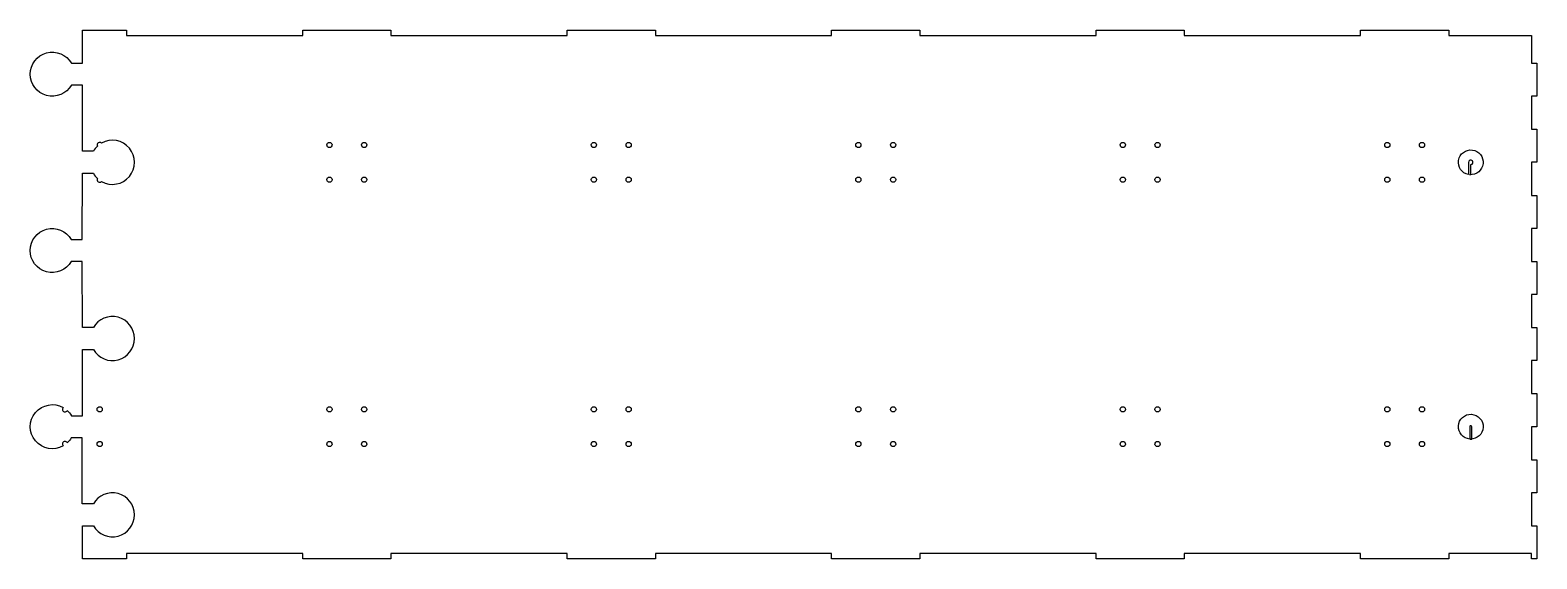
# Model space of a CAD drawing. Header units: inches. Extents: x -34.2 to 0, y 8 to 20.
import ezdxf

# ---------------------------------------------------------------- set-up
doc = ezdxf.new("R2010")
doc.units = ezdxf.units.IN
doc.layers.get('0').update_dxf_attribs({"linetype": 'CONTINUOUS'})

msp = doc.modelspace()

# ---------------------------------------------------------------- linework, layer by layer
for points in [[(-1.999892509713505, 8.125000283813366), (-1.999892507203299, 7.999999839689002), (-3.9998925072033047, 7.99999979952595), (-3.999892509713504, 8.12500024365031), (-7.999892602397811, 8.125000163324206), (-7.999892509713504, 7.999999839689002), (-9.99989260239781, 7.999999839689002), (-9.99989260239781, 8.12500012316115), (-13.99989260239781, 8.12500004283504), (-13.99989260239781, 7.999999839688998), (-15.99989260239781, 7.999999839688996), (-15.99989260239781, 8.125000002671987), (-19.999892602397807, 8.124999922345875), (-19.999892602397807, 7.999999839688996), (-21.999892602397807, 7.999999839688996), (-21.999892602397807, 8.124999882182822), (-25.999892604908, 8.124999801856712), (-25.999892602397807, 7.999999839688996), (-27.999892602397804, 7.999999839688996), (-27.999892602397804, 8.124999761693656), (-31.999892604907973, 8.124999681367546), (-31.999892602397804, 8.000000620324084), (-32.99989260239781, 8.000000815482851), (-32.999892456028725, 8.750000815482839), (-32.74989245602877, 8.750000766693141, 3.7320508075688843), (-32.75074521954911, 9.250000039486991), (-33.0007452195491, 9.249660751458379), (-33.0027809459031, 10.749659370063812), (-33.25278071567168, 10.74932008233815, -0.07283540147662207), (-33.34272447325075, 10.636218949357533, 1.1380454324611071), (-33.43514880278603, 10.564394069498496, -1.7112903579258048), (-33.43514487123668, 11.435609016279033, 1.1737273059916304), (-33.340995106938045, 11.366938542028926, -0.07514794309590664), (-33.24782007172426, 11.249295473744208), (-32.99782007190604, 11.249305005426422), (-32.999588455173985, 12.74928395801075), (-32.74958845521378, 12.749288418032945, 3.7320507992467418), (-32.750410371335704, 13.249287742486377), (-33.000410371335704, 13.248963899825377), (-33.00235342567139, 14.748962641338194), (-33.25235321592355, 14.748638798948916, -3.732050807567893), (-33.25144505159171, 15.24863797418586), (-33.00144505189464, 15.248650287866724), (-32.99924370918316, 16.750367046339296), (-32.749243977783834, 16.75000057570933, 0.07391459102264596), (-32.657797536939846, 16.635010135613047, 0.8765627690501141), (-32.56381333409671, 16.565170118610013, 1.7175157183138192), (-32.563814260017004, 17.43482913651997, 0.8712996711437084), (-32.65813594682301, 17.365604798017596, 0.07425892327657259), (-32.75008099432185, 17.249999875112138), (-33.00008099432185, 17.250006182286615), (-33.00004315127598, 18.75000618180926), (-33.2500431511969, 18.75001248898401, -3.732050807568543), (-33.24989251607248, 19.25001246629286), (-32.99989251607274, 19.250012466489963), (-32.99989251666402, 20.000000924660995), (-31.999892516664012, 20.000000925449207), (-31.99989251656547, 19.875000925448195), (-27.999892516565534, 19.875000928601814), (-27.999892516664016, 20.000000928602798), (-25.999892516664016, 20.00000093017962), (-25.99989251656555, 19.875000930178622), (-21.999892516565478, 19.875000933332238), (-21.999892516664016, 20.000000933333695), (-19.999892516664016, 20.000000934909913), (-19.999892516565478, 19.875000934909043), (-15.999892516565465, 19.875000938062666), (-15.999892516664017, 20.00000093806283), (-13.99989251666402, 20.00000093963963), (-13.99989251656523, 19.875000939639417), (-9.999892516565472, 19.87500094279299), (-9.99989251666402, 20.000000942792898), (-7.999892516664018, 20.000000944369674), (-7.999892516565468, 19.875000944369766), (-3.9998925165654664, 19.875000947523343), (-3.999892516664018, 20.000000947523358), (-1.9998925166640178, 20.00000094910014), (-1.9998925165654675, 19.875000949100123), (-0.12489251656546498, 19.875000950578382), (-0.12489251607271946, 19.25000095057839), (0.00010748392728262438, 19.250000950676935), (0.0001074845185770529, 18.500000950676935), (-0.12489251548142484, 18.500000950578386), (-0.12489251489013022, 17.750000950578386), (0.00010748510987150118, 17.750000950676935), (0.00010748570116594409, 17.00000095067693), (-0.1248925142988356, 17.000000950578386), (-0.12489251370754094, 16.250000902666432), (0.00010748629246041569, 16.25000090276498), (0.00010748688375485716, 15.500000902764981), (-0.12489251311624627, 15.500000865361661), (-0.12489251252495089, 14.749999902666431), (0.00010748747505008087, 14.749999902764982), (0.00010748806634451328, 13.999999902764982), (-0.12489251193365626, 13.999999902666431), (-0.12489251134236241, 13.25000088012251), (0.0001074886576376359, 13.250000880221059), (0.00010748924893261771, 12.500000880221068), (-0.12489251075106779, 12.500000878126006), (-0.12489251015977236, 11.749999880122516), (0.00010748984022840333, 11.749999880221067), (0.00010749043152284205, 10.999999880221067), (-0.12489250956847772, 10.999999878124298), (-0.1248925089771831, 10.249999880122516), (0.00010749102281728022, 10.249999880221067), (0.00010749161411171141, 9.499999880589991), (-0.12489250838588847, 9.499999878124296), (-0.12489250779459386, 8.74999988049144), (0.00010749220540615673, 8.749999880589991), (0.00010749269815115317, 8.124999879853245), (0.00010749269815115317, 7.999999879852054), (-0.12489250730107963, 7.999999879852054), (-0.12489250730106867, 8.125000321465519)], [(-1.4998925142582202, 16.7207717640891), (-1.4998925142582202, 16.948486233488055, 2.4502473216461564), (-1.5513949420768085, 16.998926261692997), (-1.5513949420768076, 16.72350561392552, -37.84121608050144), (-1.521941990646212, 16.719615500856996)], [(-1.4783343763316452, 10.719577249605434), (-1.4783343763316452, 10.99981216333526, 1.013651469034437), (-1.52144780458026, 10.999602847643708), (-1.5214478045802586, 10.719577031424759, -104.63646273824305), (-1.5107151070403746, 10.718958110465115)]]:
    msp.add_lwpolyline(points, format="xyb", close=True)
for centre, radius in [((-27.39359350987887, 17.393699077440488), 0.05905511811023661), ((-26.606191509878865, 17.393699077440488), 0.059055118110237184), ((-21.393593509878862, 17.393699077440484), 0.05905511811023793), ((-20.60619150987886, 17.393699077440484), 0.05905511811023566), ((-15.393593509878858, 17.393699077440484), 0.05905511811023557), ((-14.606191509878865, 17.393699077440484), 0.05905511811023566), ((-9.393593509878869, 17.393699077440484), 0.05905511811023661), ((-8.606191509878869, 17.393699077440484), 0.05905511811023566), ((-3.393593509878867, 17.393699271637942), 0.05905511811023672), ((-2.606191509878868, 17.393699271637942), 0.05905511811023566), ((-27.39359350987887, 16.60629911934558), 0.059055118110238704), ((-26.606191509878865, 16.60629911934558), 0.05905511811023646), ((-21.393593509878862, 16.606299119345582), 0.05905511811023566), ((-20.60619150987886, 16.606299119345582), 0.059055118110235484), ((-15.393593509878858, 16.606299119345582), 0.05905511811023566), ((-14.606191509878865, 16.606299119345582), 0.059055118110236976), ((-9.393593509878869, 16.606299119345582), 0.0590551181102365), ((-8.606191509878869, 16.60629911934558), 0.05905511811023566), ((-3.393593509878867, 16.606299271637944), 0.05905511811023547), ((-2.606191509878868, 16.606299271637944), 0.059055118110236955), ((-32.60619150987886, 11.393700827513591), 0.05905511811023811), ((-27.39359350987887, 11.393700827513591), 0.059055118110234714), ((-26.606191509878865, 11.393700827513591), 0.05905511811023663), ((-21.393593509878862, 11.393700827513591), 0.05905511811023646), ((-20.60619150987886, 11.393700827513591), 0.059055118110236664), ((-15.393593509878858, 11.393700827513591), 0.05905511811023633), ((-14.606191509878865, 11.393700827513591), 0.059055118110235845), ((-9.393593509878869, 11.393700827513591), 0.05905511811023644), ((-8.606191509878869, 11.393700827513591), 0.059055118110236365), ((-3.393593509878867, 11.393700827513591), 0.05905511811023619), ((-2.606191509878868, 11.393700827513591), 0.059055118110236136), ((-32.60619150987886, 10.606298976944576), 0.059055118110238454), ((-27.39359350987887, 10.606298976944576), 0.059055118110236386), ((-26.606191509878865, 10.606298976944576), 0.059055118110238454), ((-21.393593509878862, 10.60629882751359), 0.05905511811023566), ((-20.60619150987886, 10.60629882751359), 0.05905511811023566), ((-15.393593509878858, 10.60629882751359), 0.05905511811023684), ((-14.606191509878865, 10.60629882751359), 0.05905511811023587), ((-9.393593509878869, 10.60629882751359), 0.05905511811023656), ((-8.606191509878869, 10.60629882751359), 0.05905511811023571), ((-3.393593509878867, 10.60629882751359), 0.05905511811023608), ((-2.606191509878868, 10.60629882751359), 0.05905511811023617)]:
    msp.add_circle(centre, radius)

doc.saveas('drawing.dxf')
